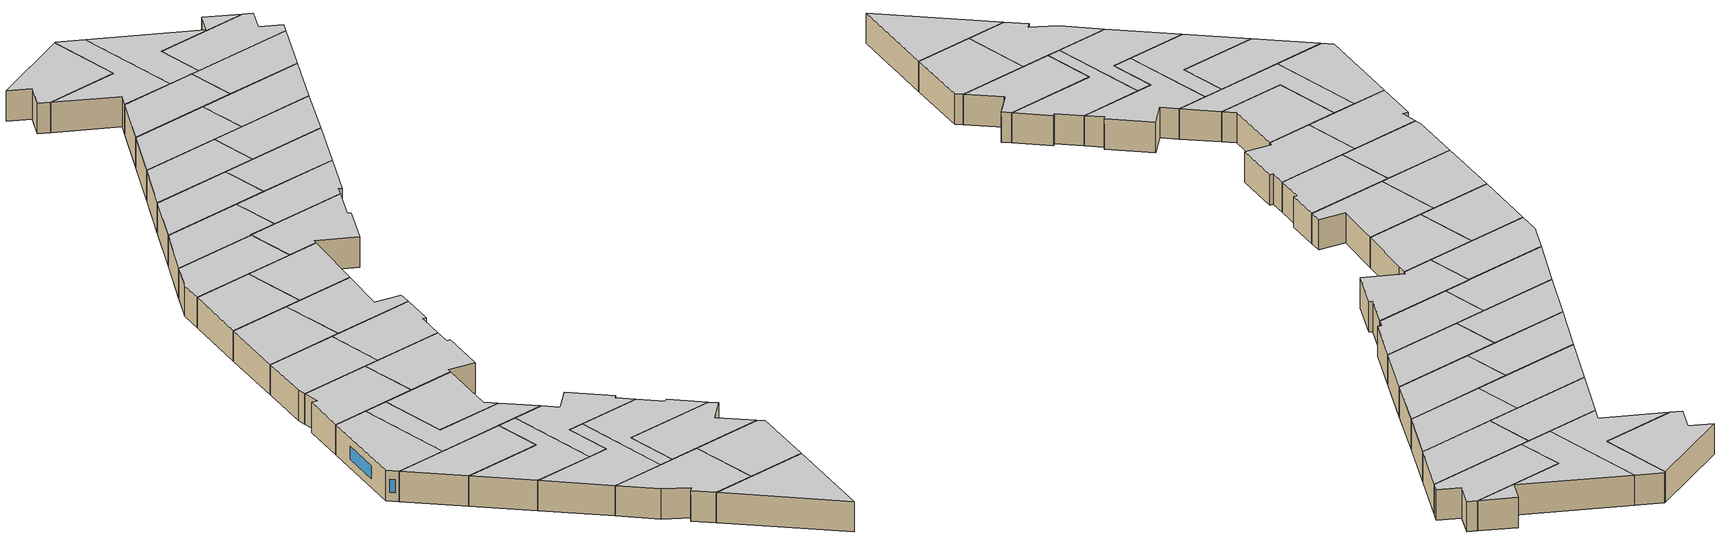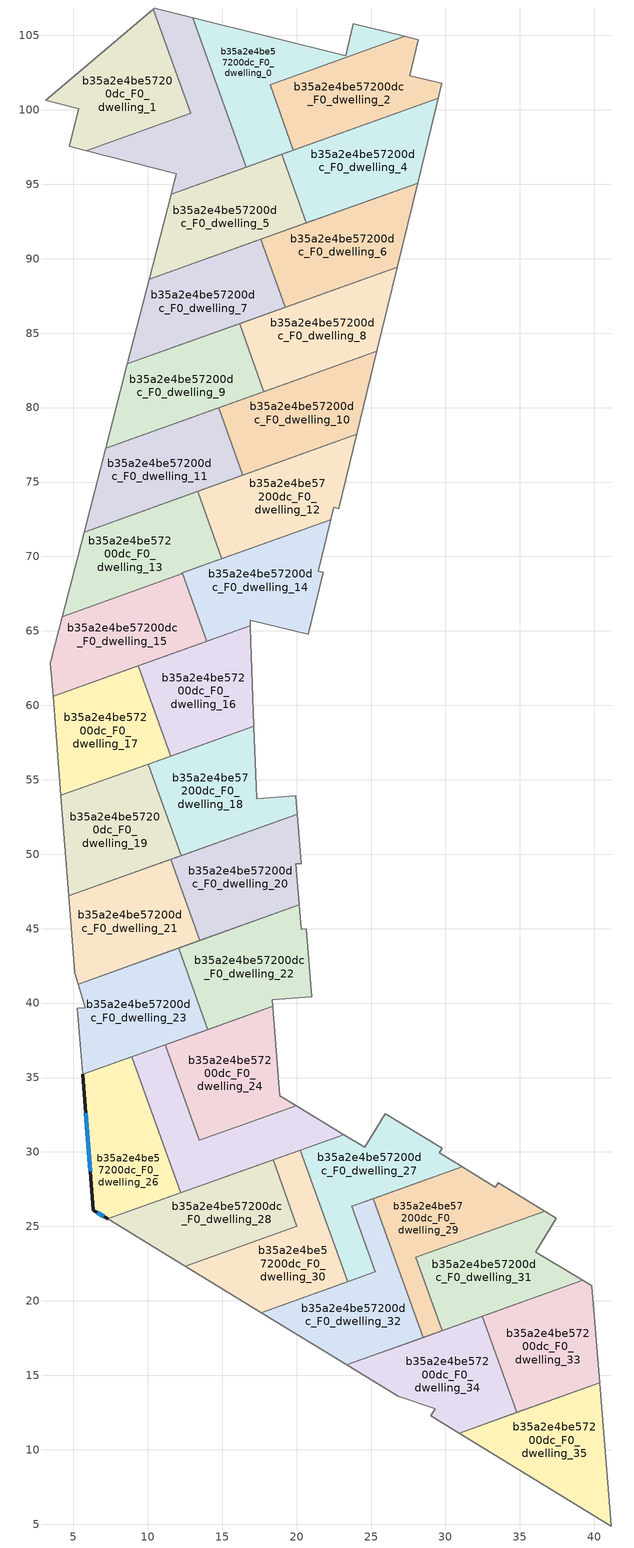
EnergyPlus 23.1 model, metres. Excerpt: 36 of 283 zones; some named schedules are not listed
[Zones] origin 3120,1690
b35a2e4be57200dc_F0_dwelling_0
 floor ground (EU_floor_Construction): 27.27,104.93 18.22,101.69 19.79,97.28 16.64,96.15 13.04,106.2 23.3,103.63 23.82,105.76 z0
 wall adiabatic (EU_wall_Construction): 27.27,104.93 23.82,105.76 23.3,103.63 13.04,106.2 / 16.64,96.15 19.79,97.28 z0:3
 wall to b35a2e4be57200dc_F0_dwelling_2 (EU_wall_Construction): 19.79,97.28 18.22,101.69 27.27,104.93 z0:3
 wall to b35a2e4be57200dc_F0_dwelling_3 (EU_wall_Construction): 13.04,106.2 16.64,96.15 z0:3
 ceiling to b35a2e4be57200dc_F1_dwelling_0 (EU_floor_Construction): 19.79,97.28 18.22,101.69 27.27,104.93 23.82,105.76 23.3,103.63 13.04,106.2 16.64,96.15 z3
b35a2e4be57200dc_F0_dwelling_1
 floor ground (EU_floor_Construction): 10.38,106.75 12.88,99.78 5.87,97.27 4.72,97.56 5.37,100.08 3.15,100.65 z0
 wall to b35a2e4be57200dc_F0_dwelling_3 (EU_wall_Construction): 5.87,97.27 12.88,99.78 10.38,106.75 z0:3
 wall adiabatic (EU_wall_Construction): 10.38,106.75 3.15,100.65 5.37,100.08 4.72,97.56 5.87,97.27 z0:3
 ceiling to b35a2e4be57200dc_F1_dwelling_1 (EU_floor_Construction): 12.88,99.78 10.38,106.75 3.15,100.65 5.37,100.08 4.72,97.56 5.87,97.27 z3
b35a2e4be57200dc_F0_dwelling_10
 floor ground (EU_floor_Construction): 25.39,83.79 24.04,78.19 16.4,75.46 14.78,79.99 z0
 wall adiabatic (EU_wall_Construction): 16.4,75.46 24.04,78.19 25.39,83.79 14.78,79.99 z0:3
 wall to b35a2e4be57200dc_F0_dwelling_11 (EU_wall_Construction): 14.78,79.99 16.4,75.46 z0:3
 ceiling to b35a2e4be57200dc_F1_dwelling_10 (EU_floor_Construction): 24.04,78.19 25.39,83.79 14.78,79.99 16.4,75.46 z3
b35a2e4be57200dc_F0_dwelling_11
 floor ground (EU_floor_Construction): 14.78,79.99 16.4,75.46 5.73,71.64 7.18,77.27 z0
 wall adiabatic (EU_wall_Construction): 14.78,79.99 7.18,77.27 5.73,71.64 16.4,75.46 z0:3
 ceiling to b35a2e4be57200dc_F1_dwelling_11 (EU_floor_Construction): 16.4,75.46 14.78,79.99 7.18,77.27 5.73,71.64 z3
b35a2e4be57200dc_F0_dwelling_12
 floor ground (EU_floor_Construction): 24.04,78.19 22.83,73.21 22.49,73.29 22.29,72.46 14.97,69.84 13.35,74.37 z0
 wall to b35a2e4be57200dc_F0_dwelling_13 (EU_wall_Construction): 13.35,74.37 14.97,69.84 z0:3
 wall adiabatic (EU_wall_Construction): 14.97,69.84 22.29,72.46 22.49,73.29 22.83,73.21 24.04,78.19 13.35,74.37 z0:3
 ceiling to b35a2e4be57200dc_F1_dwelling_12 (EU_floor_Construction): 22.29,72.46 22.49,73.29 22.83,73.21 24.04,78.19 13.35,74.37 14.97,69.84 z3
b35a2e4be57200dc_F0_dwelling_13
 floor ground (EU_floor_Construction): 13.35,74.37 14.97,69.84 12.26,68.88 12.28,68.83 4.27,65.96 5.73,71.64 z0
 wall adiabatic (EU_wall_Construction): 13.35,74.37 5.73,71.64 4.27,65.96 / 12.26,68.88 14.97,69.84 z0:3
 wall to b35a2e4be57200dc_F0_dwelling_15 (EU_wall_Construction): 4.27,65.96 12.28,68.83 12.26,68.88 z0:3
 ceiling to b35a2e4be57200dc_F1_dwelling_13 (EU_floor_Construction): 14.97,69.84 13.35,74.37 5.73,71.64 4.27,65.96 12.28,68.83 12.26,68.88 z3
b35a2e4be57200dc_F0_dwelling_14
 floor ground (EU_floor_Construction): 22.29,72.46 21.45,69.01 21.79,68.93 20.78,64.78 16.89,65.72 16.9,65.35 13.96,64.29 12.31,68.89 z0
 wall adiabatic (EU_wall_Construction): 13.96,64.29 16.9,65.35 16.89,65.72 20.78,64.78 21.79,68.93 21.45,69.01 22.29,72.46 12.31,68.89 z0:3
 wall to b35a2e4be57200dc_F0_dwelling_15 (EU_wall_Construction): 12.31,68.89 13.96,64.29 z0:3
 ceiling to b35a2e4be57200dc_F1_dwelling_14 (EU_floor_Construction): 20.78,64.78 21.79,68.93 21.45,69.01 22.29,72.46 12.31,68.89 13.96,64.29 16.9,65.35 16.89,65.72 z3
b35a2e4be57200dc_F0_dwelling_15
 floor ground (EU_floor_Construction): 12.31,68.89 13.96,64.29 13.91,64.28 3.65,60.6 3.47,62.87 3.55,63.17 3.57,63.23 4.27,65.96 12.28,68.83 12.26,68.88 z0
 wall adiabatic (EU_wall_Construction): 4.27,65.96 3.57,63.23 3.55,63.17 3.47,62.87 3.65,60.6 13.91,64.28 13.96,64.29 / 12.31,68.89 12.26,68.88 z0:3
 ceiling to b35a2e4be57200dc_F1_dwelling_15 (EU_floor_Construction): 13.91,64.28 13.96,64.29 12.31,68.89 12.26,68.88 12.28,68.83 4.27,65.96 3.57,63.23 3.55,63.17 3.47,62.87 3.65,60.6 z3
b35a2e4be57200dc_F0_dwelling_16
 floor ground (EU_floor_Construction): 16.9,65.35 16.92,64.29 17.13,58.59 11.54,56.59 9.37,62.65 z0
 wall adiabatic (EU_wall_Construction): 11.54,56.59 17.13,58.59 16.92,64.29 16.9,65.35 9.37,62.65 z0:3
 wall to b35a2e4be57200dc_F0_dwelling_17 (EU_wall_Construction): 9.37,62.65 11.54,56.59 z0:3
 ceiling to b35a2e4be57200dc_F1_dwelling_16 (EU_floor_Construction): 17.13,58.59 16.92,64.29 16.9,65.35 9.37,62.65 11.54,56.59 z3
b35a2e4be57200dc_F0_dwelling_17
 floor ground (EU_floor_Construction): 9.37,62.65 11.54,56.59 4.16,53.95 3.65,60.6 z0
 wall adiabatic (EU_wall_Construction): 9.37,62.65 3.65,60.6 4.16,53.95 11.54,56.59 z0:3
 ceiling to b35a2e4be57200dc_F1_dwelling_17 (EU_floor_Construction): 11.54,56.59 9.37,62.65 3.65,60.6 4.16,53.95 z3
b35a2e4be57200dc_F0_dwelling_18
 floor ground (EU_floor_Construction): 17.13,58.59 17.31,53.73 19.95,53.93 20.05,52.7 12.26,49.91 10.05,56.05 z0
 wall adiabatic (EU_wall_Construction): 12.26,49.91 20.05,52.7 19.95,53.93 17.31,53.73 17.13,58.59 10.05,56.05 z0:3
 wall to b35a2e4be57200dc_F0_dwelling_19 (EU_wall_Construction): 10.05,56.05 12.26,49.91 z0:3
 ceiling to b35a2e4be57200dc_F1_dwelling_18 (EU_floor_Construction): 20.05,52.7 19.95,53.93 17.31,53.73 17.13,58.59 10.05,56.05 12.26,49.91 z3
b35a2e4be57200dc_F0_dwelling_19
 floor ground (EU_floor_Construction): 10.05,56.05 12.26,49.91 4.69,47.2 4.16,53.95 z0
 wall adiabatic (EU_wall_Construction): 10.05,56.05 4.16,53.95 4.69,47.2 12.26,49.91 z0:3
 ceiling to b35a2e4be57200dc_F1_dwelling_19 (EU_floor_Construction): 12.26,49.91 10.05,56.05 4.16,53.95 4.69,47.2 z3
b35a2e4be57200dc_F0_dwelling_2
 floor ground (EU_floor_Construction): 28.17,104.71 27.59,102.3 29.76,101.77 29.51,100.76 19.79,97.28 18.22,101.69 27.27,104.93 z0
 wall adiabatic (EU_wall_Construction): 19.79,97.28 29.51,100.76 29.76,101.77 27.59,102.3 28.17,104.71 27.27,104.93 z0:3
 ceiling to b35a2e4be57200dc_F1_dwelling_2 (EU_floor_Construction): 29.51,100.76 29.76,101.77 27.59,102.3 28.17,104.71 27.27,104.93 18.22,101.69 19.79,97.28 z3
b35a2e4be57200dc_F0_dwelling_20
 floor ground (EU_floor_Construction): 20.05,52.7 20.31,49.37 19.96,49.34 20.17,46.6 13.51,44.21 11.56,49.66 z0
 wall to b35a2e4be57200dc_F0_dwelling_21 (EU_wall_Construction): 11.56,49.66 13.51,44.21 z0:3
 wall adiabatic (EU_wall_Construction): 13.51,44.21 20.17,46.6 19.96,49.34 20.31,49.37 20.05,52.7 11.56,49.66 z0:3
 ceiling to b35a2e4be57200dc_F1_dwelling_20 (EU_floor_Construction): 20.17,46.6 19.96,49.34 20.31,49.37 20.05,52.7 11.56,49.66 13.51,44.21 z3
b35a2e4be57200dc_F0_dwelling_21
 floor ground (EU_floor_Construction): 11.56,49.66 13.51,44.21 5.32,41.28 5.09,42.04 4.69,47.2 z0
 wall adiabatic (EU_wall_Construction): 11.56,49.66 4.69,47.2 5.09,42.04 5.32,41.28 13.51,44.21 z0:3
 ceiling to b35a2e4be57200dc_F1_dwelling_21 (EU_floor_Construction): 13.51,44.21 11.56,49.66 4.69,47.2 5.09,42.04 5.32,41.28 z3
b35a2e4be57200dc_F0_dwelling_22
 floor ground (EU_floor_Construction): 20.17,46.6 20.3,44.95 20.65,44.98 21.01,40.42 18.37,40.21 18.4,39.79 14.03,38.22 12.08,43.7 z0
 wall adiabatic (EU_wall_Construction): 14.03,38.22 18.4,39.79 18.37,40.21 21.01,40.42 20.65,44.98 20.3,44.95 20.17,46.6 12.08,43.7 z0:3
 wall to b35a2e4be57200dc_F0_dwelling_23 (EU_wall_Construction): 12.08,43.7 14.03,38.22 z0:3
 ceiling to b35a2e4be57200dc_F1_dwelling_22 (EU_floor_Construction): 21.01,40.42 20.65,44.98 20.3,44.95 20.17,46.6 12.08,43.7 14.03,38.22 18.4,39.79 18.37,40.21 z3
b35a2e4be57200dc_F0_dwelling_23
 floor ground (EU_floor_Construction): 12.08,43.7 14.03,38.22 5.62,35.21 5.28,39.65 5.81,39.7 5.32,41.28 z0
 wall adiabatic (EU_wall_Construction): 12.08,43.7 5.32,41.28 5.81,39.7 5.28,39.65 5.62,35.21 14.03,38.22 z0:3
 ceiling to b35a2e4be57200dc_F1_dwelling_23 (EU_floor_Construction): 14.03,38.22 12.08,43.7 5.32,41.28 5.81,39.7 5.28,39.65 5.62,35.21 z3
b35a2e4be57200dc_F0_dwelling_24
 floor ground (EU_floor_Construction): 18.4,39.79 18.87,33.78 19.98,33.1 13.48,30.77 11.17,37.2 z0
 wall adiabatic (EU_wall_Construction): 19.98,33.1 18.87,33.78 18.4,39.79 11.17,37.2 z0:3
 wall to b35a2e4be57200dc_F0_dwelling_25 (EU_wall_Construction): 11.17,37.2 13.48,30.77 19.98,33.1 z0:3
 ceiling to b35a2e4be57200dc_F1_dwelling_24 (EU_floor_Construction): 19.98,33.1 18.87,33.78 18.4,39.79 11.17,37.2 13.48,30.77 z3
b35a2e4be57200dc_F0_dwelling_25
 floor ground (EU_floor_Construction): 19.98,33.1 23.16,31.17 12.21,27.25 8.93,36.4 11.17,37.2 13.48,30.77 z0
 wall adiabatic (EU_wall_Construction): 12.21,27.25 23.16,31.17 19.98,33.1 / 11.17,37.2 8.93,36.4 z0:3
 wall to b35a2e4be57200dc_F0_dwelling_26 (EU_wall_Construction): 8.93,36.4 12.21,27.25 z0:3
 ceiling to b35a2e4be57200dc_F1_dwelling_25 (EU_floor_Construction): 23.16,31.17 19.98,33.1 13.48,30.77 11.17,37.2 8.93,36.4 12.21,27.25 z3
b35a2e4be57200dc_F0_dwelling_26
 floor ground (EU_floor_Construction): 8.93,36.4 12.21,27.25 7.32,25.5 6.34,26.1 5.62,35.21 z0
 wall outside (EU_wall_Construction): 5.62,35.21 6.34,26.1 7.32,25.5 z0:3
 wall adiabatic (EU_wall_Construction): 7.32,25.5 12.21,27.25 / 8.93,36.4 5.62,35.21 z0:3
 window (EU_Window_Construction): 6.62,25.93 7.04,25.67 / 5.83,32.61 6.13,28.7 z0.86:2.14
 ceiling to b35a2e4be57200dc_F1_dwelling_26 (EU_floor_Construction): 12.21,27.25 8.93,36.4 5.62,35.21 6.34,26.1 7.32,25.5 z3
b35a2e4be57200dc_F0_dwelling_27
 floor ground (EU_floor_Construction): 29.78,30.23 29.6,29.93 31.14,29 23.72,26.34 25.29,21.96 23.43,21.29 20.26,30.13 23.16,31.17 24.58,30.3 25.95,32.57 z0
 wall adiabatic (EU_wall_Construction): 23.72,26.34 31.14,29 29.6,29.93 29.78,30.23 25.95,32.57 24.58,30.3 23.16,31.17 20.26,30.13 / 23.43,21.29 25.29,21.96 z0:3
 wall to b35a2e4be57200dc_F0_dwelling_32 (EU_wall_Construction): 25.29,21.96 23.72,26.34 z0:3
 wall to b35a2e4be57200dc_F0_dwelling_30 (EU_wall_Construction): 20.26,30.13 23.43,21.29 z0:3
 ceiling to b35a2e4be57200dc_F1_dwelling_27 (EU_floor_Construction): 25.29,21.96 23.72,26.34 31.14,29 29.6,29.93 29.78,30.23 25.95,32.57 24.58,30.3 23.16,31.17 20.26,30.13 23.43,21.29 z3
b35a2e4be57200dc_F0_dwelling_28
 floor ground (EU_floor_Construction): 18.42,29.47 20.02,25.02 12.52,22.33 7.32,25.5 z0
 wall adiabatic (EU_wall_Construction): 18.42,29.47 7.32,25.5 12.52,22.33 z0:3
 wall to b35a2e4be57200dc_F0_dwelling_30 (EU_wall_Construction): 12.52,22.33 20.02,25.02 18.42,29.47 z0:3
 ceiling to b35a2e4be57200dc_F1_dwelling_28 (EU_floor_Construction): 20.02,25.02 18.42,29.47 7.32,25.5 12.52,22.33 z3
b35a2e4be57200dc_F0_dwelling_29
 floor ground (EU_floor_Construction): 36.66,26.03 28.01,22.93 29.77,18 28.49,17.54 25.16,26.86 31.14,29 33.36,27.64 33.54,27.94 z0
 wall adiabatic (EU_wall_Construction): 36.66,26.03 33.54,27.94 33.36,27.64 31.14,29 25.16,26.86 / 28.49,17.54 29.77,18 z0:3
 wall to b35a2e4be57200dc_F0_dwelling_31 (EU_wall_Construction): 29.77,18 28.01,22.93 36.66,26.03 z0:3
 wall to b35a2e4be57200dc_F0_dwelling_32 (EU_wall_Construction): 25.16,26.86 28.49,17.54 z0:3
 ceiling to b35a2e4be57200dc_F1_dwelling_29 (EU_floor_Construction): 29.77,18 28.01,22.93 36.66,26.03 33.54,27.94 33.36,27.64 31.14,29 25.16,26.86 28.49,17.54 z3
b35a2e4be57200dc_F0_dwelling_3
 floor ground (EU_floor_Construction): 13.04,106.2 16.64,96.15 11.58,94.34 11.93,95.71 5.87,97.27 12.88,99.78 10.38,106.75 10.48,106.84 z0
 wall adiabatic (EU_wall_Construction): 13.04,106.2 10.48,106.84 10.38,106.75 / 5.87,97.27 11.93,95.71 11.58,94.34 16.64,96.15 z0:3
 ceiling to b35a2e4be57200dc_F1_dwelling_3 (EU_floor_Construction): 16.64,96.15 13.04,106.2 10.48,106.84 10.38,106.75 12.88,99.78 5.87,97.27 11.93,95.71 11.58,94.34 z3
b35a2e4be57200dc_F0_dwelling_30
 floor ground (EU_floor_Construction): 20.26,30.13 23.43,21.29 17.63,19.21 12.52,22.33 20.02,25.02 18.42,29.47 z0
 wall adiabatic (EU_wall_Construction): 20.26,30.13 18.42,29.47 / 12.52,22.33 17.63,19.21 23.43,21.29 z0:3
 ceiling to b35a2e4be57200dc_F1_dwelling_30 (EU_floor_Construction): 23.43,21.29 20.26,30.13 18.42,29.47 20.02,25.02 12.52,22.33 17.63,19.21 z3
b35a2e4be57200dc_F0_dwelling_31
 floor ground (EU_floor_Construction): 37.43,25.55 36.06,23.28 36.15,23.23 39.21,21.38 29.77,18 28.01,22.93 36.66,26.03 z0
 wall adiabatic (EU_wall_Construction): 29.77,18 39.21,21.38 36.15,23.23 36.06,23.28 37.43,25.55 36.66,26.03 z0:3
 ceiling to b35a2e4be57200dc_F1_dwelling_31 (EU_floor_Construction): 39.21,21.38 36.15,23.23 36.06,23.28 37.43,25.55 36.66,26.03 28.01,22.93 29.77,18 z3
b35a2e4be57200dc_F0_dwelling_32
 floor ground (EU_floor_Construction): 25.16,26.86 28.49,17.54 23.38,15.71 17.63,19.21 25.29,21.96 23.72,26.34 z0
 wall adiabatic (EU_wall_Construction): 25.29,21.96 17.63,19.21 23.38,15.71 28.49,17.54 / 25.16,26.86 23.72,26.34 z0:3
 ceiling to b35a2e4be57200dc_F1_dwelling_32 (EU_floor_Construction): 28.49,17.54 25.16,26.86 23.72,26.34 25.29,21.96 17.63,19.21 23.38,15.71 z3
b35a2e4be57200dc_F0_dwelling_33
 floor ground (EU_floor_Construction): 39.82,21.01 40.36,14.49 34.8,12.5 32.49,18.97 39.21,21.38 z0
 wall to b35a2e4be57200dc_F0_dwelling_34 (EU_wall_Construction): 32.49,18.97 34.8,12.5 z0:3
 wall adiabatic (EU_wall_Construction): 34.8,12.5 40.36,14.49 39.82,21.01 39.21,21.38 32.49,18.97 z0:3
 ceiling to b35a2e4be57200dc_F1_dwelling_33 (EU_floor_Construction): 40.36,14.49 39.82,21.01 39.21,21.38 32.49,18.97 34.8,12.5 z3
b35a2e4be57200dc_F0_dwelling_34
 floor ground (EU_floor_Construction): 32.49,18.97 34.8,12.5 30.92,11.11 29.03,12.26 29.32,12.74 26.82,13.61 23.38,15.71 z0
 wall adiabatic (EU_wall_Construction): 32.49,18.97 23.38,15.71 26.82,13.61 29.32,12.74 29.03,12.26 30.92,11.11 34.8,12.5 z0:3
 ceiling to b35a2e4be57200dc_F1_dwelling_34 (EU_floor_Construction): 34.8,12.5 32.49,18.97 23.38,15.71 26.82,13.61 29.32,12.74 29.03,12.26 30.92,11.11 z3
b35a2e4be57200dc_F0_dwelling_35
 floor ground (EU_floor_Construction): 40.36,14.49 41.14,4.88 30.92,11.11 z0
 wall adiabatic (EU_wall_Construction): 41.14,4.88 40.36,14.49 30.92,11.11 41.14,4.88 z0:3
 ceiling to b35a2e4be57200dc_F1_dwelling_35 (EU_floor_Construction): 41.14,4.88 40.36,14.49 30.92,11.11 z3
b35a2e4be57200dc_F0_dwelling_4
 floor ground (EU_floor_Construction): 29.51,100.76 28.13,95.08 20.66,92.4 19.01,97 z0
 wall adiabatic (EU_wall_Construction): 20.66,92.4 28.13,95.08 29.51,100.76 19.01,97 z0:3
 wall to b35a2e4be57200dc_F0_dwelling_5 (EU_wall_Construction): 19.01,97 20.66,92.4 z0:3
 ceiling to b35a2e4be57200dc_F1_dwelling_4 (EU_floor_Construction): 28.13,95.08 29.51,100.76 19.01,97 20.66,92.4 z3
b35a2e4be57200dc_F0_dwelling_5
 floor ground (EU_floor_Construction): 19.01,97 20.66,92.4 10.11,88.62 11.58,94.34 z0
 wall adiabatic (EU_wall_Construction): 19.01,97 11.58,94.34 10.11,88.62 20.66,92.4 z0:3
 ceiling to b35a2e4be57200dc_F1_dwelling_5 (EU_floor_Construction): 20.66,92.4 19.01,97 11.58,94.34 10.11,88.62 z3
b35a2e4be57200dc_F0_dwelling_6
 floor ground (EU_floor_Construction): 28.13,95.08 26.76,89.42 19.23,86.72 17.59,91.3 z0
 wall adiabatic (EU_wall_Construction): 19.23,86.72 26.76,89.42 28.13,95.08 17.59,91.3 z0:3
 wall to b35a2e4be57200dc_F0_dwelling_7 (EU_wall_Construction): 17.59,91.3 19.23,86.72 z0:3
 ceiling to b35a2e4be57200dc_F1_dwelling_6 (EU_floor_Construction): 26.76,89.42 28.13,95.08 17.59,91.3 19.23,86.72 z3
b35a2e4be57200dc_F0_dwelling_7
 floor ground (EU_floor_Construction): 17.59,91.3 19.23,86.72 8.64,82.93 10.11,88.62 z0
 wall adiabatic (EU_wall_Construction): 17.59,91.3 10.11,88.62 8.64,82.93 19.23,86.72 z0:3
 ceiling to b35a2e4be57200dc_F1_dwelling_7 (EU_floor_Construction): 19.23,86.72 17.59,91.3 10.11,88.62 8.64,82.93 z3
b35a2e4be57200dc_F0_dwelling_8
 floor ground (EU_floor_Construction): 26.76,89.42 25.39,83.79 17.81,81.08 16.18,85.63 z0
 wall adiabatic (EU_wall_Construction): 17.81,81.08 25.39,83.79 26.76,89.42 16.18,85.63 z0:3
 wall to b35a2e4be57200dc_F0_dwelling_9 (EU_wall_Construction): 16.18,85.63 17.81,81.08 z0:3
 ceiling to b35a2e4be57200dc_F1_dwelling_8 (EU_floor_Construction): 25.39,83.79 26.76,89.42 16.18,85.63 17.81,81.08 z3
b35a2e4be57200dc_F0_dwelling_9
 floor ground (EU_floor_Construction): 16.18,85.63 17.81,81.08 7.18,77.27 8.64,82.93 z0
 wall adiabatic (EU_wall_Construction): 16.18,85.63 8.64,82.93 7.18,77.27 17.81,81.08 z0:3
 ceiling to b35a2e4be57200dc_F1_dwelling_9 (EU_floor_Construction): 17.81,81.08 16.18,85.63 8.64,82.93 7.18,77.27 z3
[Building]
EU S2 Campaign: North Axis=0; Terrain=City; Solar Distribution=FullExterior
[Site:Location]
Helsinki-Vantaa.AP: Latitude=60.317; Longitude=24.963; Time Zone=2; Elevation=54.6
[SizingPeriod:WeatherFileDays]
AnnualSizingPeriod: Begin Month=1; Begin Day of Month=1; End Month=12; End Day of Month=31; Day of Week for Start Day=Monday; Use Weather File Daylight Saving Period=No; Use Weather File Rain and Snow Indicators=No
[MATERIAL]
EU_InternalMass_Material: Roughness=MediumRough; Thickness=0.1; Conductivity=1; Density=1800; Specific Heat=900; Thermal Absorptance=0.9; Solar Absorptance=0.7; Visible Absorptance=0.7
[MATERIAL:NOMASS] Roughness=MediumRough; Thermal Absorptance=0.9; Solar Absorptance=0.7; Visible Absorptance=0.7
Name | Thermal Resistance
EU_wall_NoMass | 5.91765
EU_floor_NoMass | 6.2875
[WINDOWMATERIAL:SIMPLEGLAZINGSYSTEM]
EU_Window_SimpleGlazing: UFactor=0.994035; Solar Heat Gain Coefficient=0.7; Visible Transmittance=0.7
[CONSTRUCTION]
EU_wall_Construction: EU_wall_NoMass
EU_floor_Construction: EU_floor_NoMass
EU_Window_Construction: EU_Window_SimpleGlazing
EU_InternalMass_Construction: EU_InternalMass_Material
[ZONE] Type=1; Multiplier=1; Ceiling Height=autocalculate; Floor Area=autocalculate; Part of Total Floor Area=Yes
Name | Volume
b35a2e4be57200dc_F0_dwelling_0 | 139.996
b35a2e4be57200dc_F0_dwelling_1 | 140.023
b35a2e4be57200dc_F0_dwelling_10 | 139.991
b35a2e4be57200dc_F0_dwelling_11 | 139.993
b35a2e4be57200dc_F0_dwelling_12; b35a2e4be57200dc_F0_dwelling_33 | 140.019
b35a2e4be57200dc_F0_dwelling_13 | 141.281
b35a2e4be57200dc_F0_dwelling_14 | 144.832
b35a2e4be57200dc_F0_dwelling_15 | 145.047
b35a2e4be57200dc_F0_dwelling_16 | 134.462
b35a2e4be57200dc_F0_dwelling_17 | 134.453
b35a2e4be57200dc_F0_dwelling_18; b35a2e4be57200dc_F0_dwelling_20 | 140.006
b35a2e4be57200dc_F0_dwelling_19 | 140.005
b35a2e4be57200dc_F0_dwelling_2 | 140.013
b35a2e4be57200dc_F0_dwelling_21 | 139.997
b35a2e4be57200dc_F0_dwelling_22 | 140.257
b35a2e4be57200dc_F0_dwelling_23 | 140.272
b35a2e4be57200dc_F0_dwelling_24 | 139.775
b35a2e4be57200dc_F0_dwelling_25 | 139.649
b35a2e4be57200dc_F0_dwelling_26 | 139.669
b35a2e4be57200dc_F0_dwelling_27 | 140.142
b35a2e4be57200dc_F0_dwelling_28 | 140.251
b35a2e4be57200dc_F0_dwelling_29 | 139.983
b35a2e4be57200dc_F0_dwelling_3 | 140.01
b35a2e4be57200dc_F0_dwelling_30 | 140.117
b35a2e4be57200dc_F0_dwelling_31 | 139.994
b35a2e4be57200dc_F0_dwelling_32; b35a2e4be57200dc_F0_dwelling_5; b35a2e4be57200dc_F0_dwelling_7 | 140.016
b35a2e4be57200dc_F0_dwelling_34 | 139.999
b35a2e4be57200dc_F0_dwelling_35 | 140.028
b35a2e4be57200dc_F0_dwelling_4; b35a2e4be57200dc_F0_dwelling_9 | 140.009
b35a2e4be57200dc_F0_dwelling_6 | 140.03
b35a2e4be57200dc_F0_dwelling_8 | 140.008
[INTERNALMASS] Construction=EU_InternalMass_Construction
Name | Zone or ZoneList | Surface Area
b35a2e4be57200dc_F0_dwelling_0_EU_InternalMass | b35a2e4be57200dc_F0_dwelling_0 | 46.6614
b35a2e4be57200dc_F0_dwelling_1_EU_InternalMass | b35a2e4be57200dc_F0_dwelling_1 | 46.6747
b35a2e4be57200dc_F0_dwelling_2_EU_InternalMass | b35a2e4be57200dc_F0_dwelling_2 | 46.6709
b35a2e4be57200dc_F0_dwelling_3_EU_InternalMass | b35a2e4be57200dc_F0_dwelling_3 | 46.6712
b35a2e4be57200dc_F0_dwelling_4_EU_InternalMass | b35a2e4be57200dc_F0_dwelling_4 | 46.6711
b35a2e4be57200dc_F0_dwelling_5_EU_InternalMass | b35a2e4be57200dc_F0_dwelling_5 | 46.6737
b35a2e4be57200dc_F0_dwelling_6_EU_InternalMass | b35a2e4be57200dc_F0_dwelling_6 | 46.6776
b35a2e4be57200dc_F0_dwelling_7_EU_InternalMass | b35a2e4be57200dc_F0_dwelling_7 | 46.6709
b35a2e4be57200dc_F0_dwelling_8_EU_InternalMass | b35a2e4be57200dc_F0_dwelling_8 | 46.6715
b35a2e4be57200dc_F0_dwelling_9_EU_InternalMass | b35a2e4be57200dc_F0_dwelling_9 | 46.6699
b35a2e4be57200dc_F0_dwelling_10_EU_InternalMass | b35a2e4be57200dc_F0_dwelling_10 | 46.6635
b35a2e4be57200dc_F0_dwelling_11_EU_InternalMass | b35a2e4be57200dc_F0_dwelling_11 | 46.664
b35a2e4be57200dc_F0_dwelling_12_EU_InternalMass | b35a2e4be57200dc_F0_dwelling_12 | 46.6731
b35a2e4be57200dc_F0_dwelling_13_EU_InternalMass | b35a2e4be57200dc_F0_dwelling_13 | 47.0949
b35a2e4be57200dc_F0_dwelling_14_EU_InternalMass | b35a2e4be57200dc_F0_dwelling_14 | 48.2772
b35a2e4be57200dc_F0_dwelling_15_EU_InternalMass | b35a2e4be57200dc_F0_dwelling_15 | 48.3482
b35a2e4be57200dc_F0_dwelling_16_EU_InternalMass | b35a2e4be57200dc_F0_dwelling_16 | 44.8198
b35a2e4be57200dc_F0_dwelling_17_EU_InternalMass | b35a2e4be57200dc_F0_dwelling_17 | 44.819
b35a2e4be57200dc_F0_dwelling_18_EU_InternalMass | b35a2e4be57200dc_F0_dwelling_18 | 46.6681
b35a2e4be57200dc_F0_dwelling_19_EU_InternalMass | b35a2e4be57200dc_F0_dwelling_19 | 46.6697
b35a2e4be57200dc_F0_dwelling_20_EU_InternalMass | b35a2e4be57200dc_F0_dwelling_20 | 46.6681
b35a2e4be57200dc_F0_dwelling_21_EU_InternalMass | b35a2e4be57200dc_F0_dwelling_21 | 46.667
b35a2e4be57200dc_F0_dwelling_22_EU_InternalMass | b35a2e4be57200dc_F0_dwelling_22 | 46.7533
b35a2e4be57200dc_F0_dwelling_23_EU_InternalMass | b35a2e4be57200dc_F0_dwelling_23 | 46.7575
b35a2e4be57200dc_F0_dwelling_24_EU_InternalMass | b35a2e4be57200dc_F0_dwelling_24 | 46.5912
b35a2e4be57200dc_F0_dwelling_25_EU_InternalMass | b35a2e4be57200dc_F0_dwelling_25 | 46.5501
b35a2e4be57200dc_F0_dwelling_26_EU_InternalMass | b35a2e4be57200dc_F0_dwelling_26 | 46.558
b35a2e4be57200dc_F0_dwelling_27_EU_InternalMass | b35a2e4be57200dc_F0_dwelling_27 | 46.7138
b35a2e4be57200dc_F0_dwelling_28_EU_InternalMass | b35a2e4be57200dc_F0_dwelling_28 | 46.7552
b35a2e4be57200dc_F0_dwelling_29_EU_InternalMass | b35a2e4be57200dc_F0_dwelling_29 | 46.6619
b35a2e4be57200dc_F0_dwelling_30_EU_InternalMass | b35a2e4be57200dc_F0_dwelling_30 | 46.7054
b35a2e4be57200dc_F0_dwelling_31_EU_InternalMass | b35a2e4be57200dc_F0_dwelling_31 | 46.6643
b35a2e4be57200dc_F0_dwelling_32_EU_InternalMass | b35a2e4be57200dc_F0_dwelling_32 | 46.6731
b35a2e4be57200dc_F0_dwelling_33_EU_InternalMass | b35a2e4be57200dc_F0_dwelling_33 | 46.6725
b35a2e4be57200dc_F0_dwelling_34_EU_InternalMass | b35a2e4be57200dc_F0_dwelling_34 | 46.666
b35a2e4be57200dc_F0_dwelling_35_EU_InternalMass | b35a2e4be57200dc_F0_dwelling_35 | 46.6759
[OTHEREQUIPMENT] Fuel Type=Electricity; Design Level Calculation Method=Watts/Area; Power per Zone Floor Area=1; Fraction Latent=0; Fraction Radiant=0; Fraction Lost=0; Carbon Dioxide Generation Rate=0; EndUse Subcategory=EU_Step8_InternalGains
Name | Zone or ZoneList or Space or SpaceList | Schedule
EU_Step8_InternalGain_b35a2e4be57200dc_F0_dwelling_0_f000 | b35a2e4be57200dc_F0_dwelling_0 | EU_Step8_GainSchedule_b35a2e4be57200dc_F0_dwelling_0_f000
EU_Step8_InternalGain_b35a2e4be57200dc_F0_dwelling_1_f000 | b35a2e4be57200dc_F0_dwelling_1 | EU_Step8_GainSchedule_b35a2e4be57200dc_F0_dwelling_1_f000
EU_Step8_InternalGain_b35a2e4be57200dc_F0_dwelling_2_f000 | b35a2e4be57200dc_F0_dwelling_2 | EU_Step8_GainSchedule_b35a2e4be57200dc_F0_dwelling_2_f000
EU_Step8_InternalGain_b35a2e4be57200dc_F0_dwelling_3_f000 | b35a2e4be57200dc_F0_dwelling_3 | EU_Step8_GainSchedule_b35a2e4be57200dc_F0_dwelling_3_f000
EU_Step8_InternalGain_b35a2e4be57200dc_F0_dwelling_4_f000 | b35a2e4be57200dc_F0_dwelling_4 | EU_Step8_GainSchedule_b35a2e4be57200dc_F0_dwelling_4_f000
EU_Step8_InternalGain_b35a2e4be57200dc_F0_dwelling_5_f000 | b35a2e4be57200dc_F0_dwelling_5 | EU_Step8_GainSchedule_b35a2e4be57200dc_F0_dwelling_5_f000
EU_Step8_InternalGain_b35a2e4be57200dc_F0_dwelling_6_f000 | b35a2e4be57200dc_F0_dwelling_6 | EU_Step8_GainSchedule_b35a2e4be57200dc_F0_dwelling_6_f000
EU_Step8_InternalGain_b35a2e4be57200dc_F0_dwelling_7_f000 | b35a2e4be57200dc_F0_dwelling_7 | EU_Step8_GainSchedule_b35a2e4be57200dc_F0_dwelling_7_f000
EU_Step8_InternalGain_b35a2e4be57200dc_F0_dwelling_8_f000 | b35a2e4be57200dc_F0_dwelling_8 | EU_Step8_GainSchedule_b35a2e4be57200dc_F0_dwelling_8_f000
EU_Step8_InternalGain_b35a2e4be57200dc_F0_dwelling_9_f000 | b35a2e4be57200dc_F0_dwelling_9 | EU_Step8_GainSchedule_b35a2e4be57200dc_F0_dwelling_9_f000
EU_Step8_InternalGain_b35a2e4be57200dc_F0_dwelling_10_f000 | b35a2e4be57200dc_F0_dwelling_10 | EU_Step8_GainSchedule_b35a2e4be57200dc_F0_dwelling_10_f000
EU_Step8_InternalGain_b35a2e4be57200dc_F0_dwelling_11_f000 | b35a2e4be57200dc_F0_dwelling_11 | EU_Step8_GainSchedule_b35a2e4be57200dc_F0_dwelling_11_f000
EU_Step8_InternalGain_b35a2e4be57200dc_F0_dwelling_12_f000 | b35a2e4be57200dc_F0_dwelling_12 | EU_Step8_GainSchedule_b35a2e4be57200dc_F0_dwelling_12_f000
EU_Step8_InternalGain_b35a2e4be57200dc_F0_dwelling_13_f000 | b35a2e4be57200dc_F0_dwelling_13 | EU_Step8_GainSchedule_b35a2e4be57200dc_F0_dwelling_13_f000
EU_Step8_InternalGain_b35a2e4be57200dc_F0_dwelling_14_f000 | b35a2e4be57200dc_F0_dwelling_14 | EU_Step8_GainSchedule_b35a2e4be57200dc_F0_dwelling_14_f000
EU_Step8_InternalGain_b35a2e4be57200dc_F0_dwelling_15_f000 | b35a2e4be57200dc_F0_dwelling_15 | EU_Step8_GainSchedule_b35a2e4be57200dc_F0_dwelling_15_f000
EU_Step8_InternalGain_b35a2e4be57200dc_F0_dwelling_16_f000 | b35a2e4be57200dc_F0_dwelling_16 | EU_Step8_GainSchedule_b35a2e4be57200dc_F0_dwelling_16_f000
EU_Step8_InternalGain_b35a2e4be57200dc_F0_dwelling_17_f000 | b35a2e4be57200dc_F0_dwelling_17 | EU_Step8_GainSchedule_b35a2e4be57200dc_F0_dwelling_17_f000
EU_Step8_InternalGain_b35a2e4be57200dc_F0_dwelling_18_f000 | b35a2e4be57200dc_F0_dwelling_18 | EU_Step8_GainSchedule_b35a2e4be57200dc_F0_dwelling_18_f000
EU_Step8_InternalGain_b35a2e4be57200dc_F0_dwelling_19_f000 | b35a2e4be57200dc_F0_dwelling_19 | EU_Step8_GainSchedule_b35a2e4be57200dc_F0_dwelling_19_f000
EU_Step8_InternalGain_b35a2e4be57200dc_F0_dwelling_20_f000 | b35a2e4be57200dc_F0_dwelling_20 | EU_Step8_GainSchedule_b35a2e4be57200dc_F0_dwelling_20_f000
EU_Step8_InternalGain_b35a2e4be57200dc_F0_dwelling_21_f000 | b35a2e4be57200dc_F0_dwelling_21 | EU_Step8_GainSchedule_b35a2e4be57200dc_F0_dwelling_21_f000
EU_Step8_InternalGain_b35a2e4be57200dc_F0_dwelling_22_f000 | b35a2e4be57200dc_F0_dwelling_22 | EU_Step8_GainSchedule_b35a2e4be57200dc_F0_dwelling_22_f000
EU_Step8_InternalGain_b35a2e4be57200dc_F0_dwelling_23_f000 | b35a2e4be57200dc_F0_dwelling_23 | EU_Step8_GainSchedule_b35a2e4be57200dc_F0_dwelling_23_f000
EU_Step8_InternalGain_b35a2e4be57200dc_F0_dwelling_24_f000 | b35a2e4be57200dc_F0_dwelling_24 | EU_Step8_GainSchedule_b35a2e4be57200dc_F0_dwelling_24_f000
EU_Step8_InternalGain_b35a2e4be57200dc_F0_dwelling_25_f000 | b35a2e4be57200dc_F0_dwelling_25 | EU_Step8_GainSchedule_b35a2e4be57200dc_F0_dwelling_25_f000
EU_Step8_InternalGain_b35a2e4be57200dc_F0_dwelling_26_f000 | b35a2e4be57200dc_F0_dwelling_26 | EU_Step8_GainSchedule_b35a2e4be57200dc_F0_dwelling_26_f000
EU_Step8_InternalGain_b35a2e4be57200dc_F0_dwelling_27_f000 | b35a2e4be57200dc_F0_dwelling_27 | EU_Step8_GainSchedule_b35a2e4be57200dc_F0_dwelling_27_f000
EU_Step8_InternalGain_b35a2e4be57200dc_F0_dwelling_28_f000 | b35a2e4be57200dc_F0_dwelling_28 | EU_Step8_GainSchedule_b35a2e4be57200dc_F0_dwelling_28_f000
EU_Step8_InternalGain_b35a2e4be57200dc_F0_dwelling_29_f000 | b35a2e4be57200dc_F0_dwelling_29 | EU_Step8_GainSchedule_b35a2e4be57200dc_F0_dwelling_29_f000
EU_Step8_InternalGain_b35a2e4be57200dc_F0_dwelling_30_f000 | b35a2e4be57200dc_F0_dwelling_30 | EU_Step8_GainSchedule_b35a2e4be57200dc_F0_dwelling_30_f000
EU_Step8_InternalGain_b35a2e4be57200dc_F0_dwelling_31_f000 | b35a2e4be57200dc_F0_dwelling_31 | EU_Step8_GainSchedule_b35a2e4be57200dc_F0_dwelling_31_f000
EU_Step8_InternalGain_b35a2e4be57200dc_F0_dwelling_32_f000 | b35a2e4be57200dc_F0_dwelling_32 | EU_Step8_GainSchedule_b35a2e4be57200dc_F0_dwelling_32_f000
EU_Step8_InternalGain_b35a2e4be57200dc_F0_dwelling_33_f000 | b35a2e4be57200dc_F0_dwelling_33 | EU_Step8_GainSchedule_b35a2e4be57200dc_F0_dwelling_33_f000
EU_Step8_InternalGain_b35a2e4be57200dc_F0_dwelling_34_f000 | b35a2e4be57200dc_F0_dwelling_34 | EU_Step8_GainSchedule_b35a2e4be57200dc_F0_dwelling_34_f000
EU_Step8_InternalGain_b35a2e4be57200dc_F0_dwelling_35_f000 | b35a2e4be57200dc_F0_dwelling_35 | EU_Step8_GainSchedule_b35a2e4be57200dc_F0_dwelling_35_f000
[ZONEVENTILATION:DESIGNFLOWRATE] Schedule=EU_AlwaysOn; Design Flow Rate Calculation Method=AirChanges/Hour; Air Changes per Hour=0.596421; Ventilation Type=Natural; Fan Pressure Rise=0; Fan Total Efficiency=1; Constant Term Coefficient=1; Temperature Term Coefficient=0; Velocity Term Coefficient=0; Velocity Squared Term Coefficient=0; Minimum Indoor Temperature=-100; Maximum Indoor Temperature=100; Delta Temperature=-100; Minimum Outdoor Temperature=-100; Maximum Outdoor Temperature=100; Maximum Wind Speed=40
Name | Zone or ZoneList or Space or SpaceList
EU_ConstantAir_b35a2e4be57200dc_F0_dwelling_0 | b35a2e4be57200dc_F0_dwelling_0
EU_ConstantAir_b35a2e4be57200dc_F0_dwelling_1 | b35a2e4be57200dc_F0_dwelling_1
EU_ConstantAir_b35a2e4be57200dc_F0_dwelling_2 | b35a2e4be57200dc_F0_dwelling_2
EU_ConstantAir_b35a2e4be57200dc_F0_dwelling_3 | b35a2e4be57200dc_F0_dwelling_3
EU_ConstantAir_b35a2e4be57200dc_F0_dwelling_4 | b35a2e4be57200dc_F0_dwelling_4
EU_ConstantAir_b35a2e4be57200dc_F0_dwelling_5 | b35a2e4be57200dc_F0_dwelling_5
EU_ConstantAir_b35a2e4be57200dc_F0_dwelling_6 | b35a2e4be57200dc_F0_dwelling_6
EU_ConstantAir_b35a2e4be57200dc_F0_dwelling_7 | b35a2e4be57200dc_F0_dwelling_7
EU_ConstantAir_b35a2e4be57200dc_F0_dwelling_8 | b35a2e4be57200dc_F0_dwelling_8
EU_ConstantAir_b35a2e4be57200dc_F0_dwelling_9 | b35a2e4be57200dc_F0_dwelling_9
EU_ConstantAir_b35a2e4be57200dc_F0_dwelling_10 | b35a2e4be57200dc_F0_dwelling_10
EU_ConstantAir_b35a2e4be57200dc_F0_dwelling_11 | b35a2e4be57200dc_F0_dwelling_11
EU_ConstantAir_b35a2e4be57200dc_F0_dwelling_12 | b35a2e4be57200dc_F0_dwelling_12
EU_ConstantAir_b35a2e4be57200dc_F0_dwelling_13 | b35a2e4be57200dc_F0_dwelling_13
EU_ConstantAir_b35a2e4be57200dc_F0_dwelling_14 | b35a2e4be57200dc_F0_dwelling_14
EU_ConstantAir_b35a2e4be57200dc_F0_dwelling_15 | b35a2e4be57200dc_F0_dwelling_15
EU_ConstantAir_b35a2e4be57200dc_F0_dwelling_16 | b35a2e4be57200dc_F0_dwelling_16
EU_ConstantAir_b35a2e4be57200dc_F0_dwelling_17 | b35a2e4be57200dc_F0_dwelling_17
EU_ConstantAir_b35a2e4be57200dc_F0_dwelling_18 | b35a2e4be57200dc_F0_dwelling_18
EU_ConstantAir_b35a2e4be57200dc_F0_dwelling_19 | b35a2e4be57200dc_F0_dwelling_19
EU_ConstantAir_b35a2e4be57200dc_F0_dwelling_20 | b35a2e4be57200dc_F0_dwelling_20
EU_ConstantAir_b35a2e4be57200dc_F0_dwelling_21 | b35a2e4be57200dc_F0_dwelling_21
EU_ConstantAir_b35a2e4be57200dc_F0_dwelling_22 | b35a2e4be57200dc_F0_dwelling_22
EU_ConstantAir_b35a2e4be57200dc_F0_dwelling_23 | b35a2e4be57200dc_F0_dwelling_23
EU_ConstantAir_b35a2e4be57200dc_F0_dwelling_24 | b35a2e4be57200dc_F0_dwelling_24
EU_ConstantAir_b35a2e4be57200dc_F0_dwelling_25 | b35a2e4be57200dc_F0_dwelling_25
EU_ConstantAir_b35a2e4be57200dc_F0_dwelling_26 | b35a2e4be57200dc_F0_dwelling_26
EU_ConstantAir_b35a2e4be57200dc_F0_dwelling_27 | b35a2e4be57200dc_F0_dwelling_27
EU_ConstantAir_b35a2e4be57200dc_F0_dwelling_28 | b35a2e4be57200dc_F0_dwelling_28
EU_ConstantAir_b35a2e4be57200dc_F0_dwelling_29 | b35a2e4be57200dc_F0_dwelling_29
EU_ConstantAir_b35a2e4be57200dc_F0_dwelling_30 | b35a2e4be57200dc_F0_dwelling_30
EU_ConstantAir_b35a2e4be57200dc_F0_dwelling_31 | b35a2e4be57200dc_F0_dwelling_31
EU_ConstantAir_b35a2e4be57200dc_F0_dwelling_32 | b35a2e4be57200dc_F0_dwelling_32
EU_ConstantAir_b35a2e4be57200dc_F0_dwelling_33 | b35a2e4be57200dc_F0_dwelling_33
EU_ConstantAir_b35a2e4be57200dc_F0_dwelling_34 | b35a2e4be57200dc_F0_dwelling_34
EU_ConstantAir_b35a2e4be57200dc_F0_dwelling_35 | b35a2e4be57200dc_F0_dwelling_35
[HVACTEMPLATE:ZONE:IDEALLOADSAIRSYSTEM] System Availability Schedule=EU_AlwaysOn; Maximum Heating Supply Air Temperature=50; Minimum Cooling Supply Air Temperature=13; Maximum Heating Supply Air Humidity Ratio=0.0156; Minimum Cooling Supply Air Humidity Ratio=0.0077; Heating Limit=NoLimit; Cooling Limit=NoLimit; Heating Availability Schedule=EU_AlwaysOn; Cooling Availability Schedule=EU_CoolingOff; Dehumidification Control Type=ConstantSensibleHeatRatio; Cooling Sensible Heat Ratio=0.7; Dehumidification Setpoint=60; Humidification Control Type=None; Humidification Setpoint=30; Outdoor Air Method=None; Outdoor Air Flow Rate per Person=0.00944; Outdoor Air Flow Rate per Zone Floor Area=0; Outdoor Air Flow Rate per Zone=0; Demand Controlled Ventilation Type=None; Outdoor Air Economizer Type=NoEconomizer; Heat Recovery Type=None; Sensible Heat Recovery Effectiveness=0.7; Latent Heat Recovery Effectiveness=0.65
Name | Template Thermostat
b35a2e4be57200dc_F0_dwelling_0 | EU_HeatOnly_b35a2e4be57200dc_F0_dwelling_0
b35a2e4be57200dc_F0_dwelling_1 | EU_HeatOnly_b35a2e4be57200dc_F0_dwelling_1
b35a2e4be57200dc_F0_dwelling_2 | EU_HeatOnly_b35a2e4be57200dc_F0_dwelling_2
b35a2e4be57200dc_F0_dwelling_3 | EU_HeatOnly_b35a2e4be57200dc_F0_dwelling_3
b35a2e4be57200dc_F0_dwelling_4 | EU_HeatOnly_b35a2e4be57200dc_F0_dwelling_4
b35a2e4be57200dc_F0_dwelling_5 | EU_HeatOnly_b35a2e4be57200dc_F0_dwelling_5
b35a2e4be57200dc_F0_dwelling_6 | EU_HeatOnly_b35a2e4be57200dc_F0_dwelling_6
b35a2e4be57200dc_F0_dwelling_7 | EU_HeatOnly_b35a2e4be57200dc_F0_dwelling_7
b35a2e4be57200dc_F0_dwelling_8 | EU_HeatOnly_b35a2e4be57200dc_F0_dwelling_8
b35a2e4be57200dc_F0_dwelling_9 | EU_HeatOnly_b35a2e4be57200dc_F0_dwelling_9
b35a2e4be57200dc_F0_dwelling_10 | EU_HeatOnly_b35a2e4be57200dc_F0_dwelling_10
b35a2e4be57200dc_F0_dwelling_11 | EU_HeatOnly_b35a2e4be57200dc_F0_dwelling_11
b35a2e4be57200dc_F0_dwelling_12 | EU_HeatOnly_b35a2e4be57200dc_F0_dwelling_12
b35a2e4be57200dc_F0_dwelling_13 | EU_HeatOnly_b35a2e4be57200dc_F0_dwelling_13
b35a2e4be57200dc_F0_dwelling_14 | EU_HeatOnly_b35a2e4be57200dc_F0_dwelling_14
b35a2e4be57200dc_F0_dwelling_15 | EU_HeatOnly_b35a2e4be57200dc_F0_dwelling_15
b35a2e4be57200dc_F0_dwelling_16 | EU_HeatOnly_b35a2e4be57200dc_F0_dwelling_16
b35a2e4be57200dc_F0_dwelling_17 | EU_HeatOnly_b35a2e4be57200dc_F0_dwelling_17
b35a2e4be57200dc_F0_dwelling_18 | EU_HeatOnly_b35a2e4be57200dc_F0_dwelling_18
b35a2e4be57200dc_F0_dwelling_19 | EU_HeatOnly_b35a2e4be57200dc_F0_dwelling_19
b35a2e4be57200dc_F0_dwelling_20 | EU_HeatOnly_b35a2e4be57200dc_F0_dwelling_20
b35a2e4be57200dc_F0_dwelling_21 | EU_HeatOnly_b35a2e4be57200dc_F0_dwelling_21
b35a2e4be57200dc_F0_dwelling_22 | EU_HeatOnly_b35a2e4be57200dc_F0_dwelling_22
b35a2e4be57200dc_F0_dwelling_23 | EU_HeatOnly_b35a2e4be57200dc_F0_dwelling_23
b35a2e4be57200dc_F0_dwelling_24 | EU_HeatOnly_b35a2e4be57200dc_F0_dwelling_24
b35a2e4be57200dc_F0_dwelling_25 | EU_HeatOnly_b35a2e4be57200dc_F0_dwelling_25
b35a2e4be57200dc_F0_dwelling_26 | EU_HeatOnly_b35a2e4be57200dc_F0_dwelling_26
b35a2e4be57200dc_F0_dwelling_27 | EU_HeatOnly_b35a2e4be57200dc_F0_dwelling_27
b35a2e4be57200dc_F0_dwelling_28 | EU_HeatOnly_b35a2e4be57200dc_F0_dwelling_28
b35a2e4be57200dc_F0_dwelling_29 | EU_HeatOnly_b35a2e4be57200dc_F0_dwelling_29
b35a2e4be57200dc_F0_dwelling_30 | EU_HeatOnly_b35a2e4be57200dc_F0_dwelling_30
b35a2e4be57200dc_F0_dwelling_31 | EU_HeatOnly_b35a2e4be57200dc_F0_dwelling_31
b35a2e4be57200dc_F0_dwelling_32 | EU_HeatOnly_b35a2e4be57200dc_F0_dwelling_32
b35a2e4be57200dc_F0_dwelling_33 | EU_HeatOnly_b35a2e4be57200dc_F0_dwelling_33
b35a2e4be57200dc_F0_dwelling_34 | EU_HeatOnly_b35a2e4be57200dc_F0_dwelling_34
b35a2e4be57200dc_F0_dwelling_35 | EU_HeatOnly_b35a2e4be57200dc_F0_dwelling_35
[SIZING:ZONE] Zone Cooling Design Supply Air Temperature Input Method=SupplyAirTemperature; Zone Cooling Design Supply Air Temperature=13; Zone Heating Design Supply Air Temperature Input Method=SupplyAirTemperature; Zone Heating Design Supply Air Temperature=50; Zone Cooling Design Supply Air Humidity Ratio=0.008; Zone Heating Design Supply Air Humidity Ratio=0.008; Cooling Design Air Flow Method=DesignDay; Cooling Design Air Flow Rate=0; Cooling Minimum Air Flow per Zone Floor Area=0.000762; Cooling Minimum Air Flow=0; Cooling Minimum Air Flow Fraction=0.2; Heating Design Air Flow Method=DesignDay; Heating Design Air Flow Rate=0; Heating Maximum Air Flow per Zone Floor Area=0.002032; Heating Maximum Air Flow=0.141576; Heating Maximum Air Flow Fraction=0.3; Account for Dedicated Outdoor Air System=No; Dedicated Outdoor Air System Control Strategy=NeutralSupplyAir; Dedicated Outdoor Air Low Setpoint Temperature for Design=autosize; Dedicated Outdoor Air High Setpoint Temperature for Design=autosize; Zone Load Sizing Method=Sensible Load Only No Latent Load; Zone Latent Cooling Design Supply Air Humidity Ratio Input Method=HumidityRatioDifference; Zone Cooling Design Supply Air Humidity Ratio Difference=0.005; Zone Latent Heating Design Supply Air Humidity Ratio Input Method=HumidityRatioDifference; Zone Humidification Design Supply Air Humidity Ratio Difference=0.005
b35a2e4be57200dc_F0_dwelling_0; b35a2e4be57200dc_F0_dwelling_1; b35a2e4be57200dc_F0_dwelling_2; b35a2e4be57200dc_F0_dwelling_3; b35a2e4be57200dc_F0_dwelling_4; b35a2e4be57200dc_F0_dwelling_5; b35a2e4be57200dc_F0_dwelling_6; b35a2e4be57200dc_F0_dwelling_7; b35a2e4be57200dc_F0_dwelling_8; b35a2e4be57200dc_F0_dwelling_9; b35a2e4be57200dc_F0_dwelling_10; b35a2e4be57200dc_F0_dwelling_11; b35a2e4be57200dc_F0_dwelling_12; b35a2e4be57200dc_F0_dwelling_13; b35a2e4be57200dc_F0_dwelling_14; b35a2e4be57200dc_F0_dwelling_15; b35a2e4be57200dc_F0_dwelling_16; b35a2e4be57200dc_F0_dwelling_17; b35a2e4be57200dc_F0_dwelling_18; b35a2e4be57200dc_F0_dwelling_19; b35a2e4be57200dc_F0_dwelling_20; b35a2e4be57200dc_F0_dwelling_21; b35a2e4be57200dc_F0_dwelling_22; b35a2e4be57200dc_F0_dwelling_23; b35a2e4be57200dc_F0_dwelling_24; b35a2e4be57200dc_F0_dwelling_25; b35a2e4be57200dc_F0_dwelling_26; b35a2e4be57200dc_F0_dwelling_27; b35a2e4be57200dc_F0_dwelling_28; b35a2e4be57200dc_F0_dwelling_29; b35a2e4be57200dc_F0_dwelling_30; b35a2e4be57200dc_F0_dwelling_31; b35a2e4be57200dc_F0_dwelling_32; b35a2e4be57200dc_F0_dwelling_33; b35a2e4be57200dc_F0_dwelling_34; b35a2e4be57200dc_F0_dwelling_35
[SCHEDULE:FILE] Column Number=1; Rows to Skip at Top=0; Number of Hours of Data=8760; Column Separator=Comma; Interpolate to Timestep=No; Minutes per Item=60; Adjust Schedule for Daylight Savings=Yes
Name | File
EU_Step8_GainSchedule_b35a2e4be57200dc_F0_dwelling_0_f000 | ../../schedules/b35a2e4be57200dc/b35a2e4be57200dc_F0_dwelling_0_f000_gain.csv
EU_Step8_GainSchedule_b35a2e4be57200dc_F0_dwelling_1_f000 | ../../schedules/b35a2e4be57200dc/b35a2e4be57200dc_F0_dwelling_1_f000_gain.csv
EU_Step8_GainSchedule_b35a2e4be57200dc_F0_dwelling_2_f000 | ../../schedules/b35a2e4be57200dc/b35a2e4be57200dc_F0_dwelling_2_f000_gain.csv
EU_Step8_GainSchedule_b35a2e4be57200dc_F0_dwelling_3_f000 | ../../schedules/b35a2e4be57200dc/b35a2e4be57200dc_F0_dwelling_3_f000_gain.csv
EU_Step8_GainSchedule_b35a2e4be57200dc_F0_dwelling_4_f000 | ../../schedules/b35a2e4be57200dc/b35a2e4be57200dc_F0_dwelling_4_f000_gain.csv
EU_Step8_GainSchedule_b35a2e4be57200dc_F0_dwelling_5_f000 | ../../schedules/b35a2e4be57200dc/b35a2e4be57200dc_F0_dwelling_5_f000_gain.csv
EU_Step8_GainSchedule_b35a2e4be57200dc_F0_dwelling_6_f000 | ../../schedules/b35a2e4be57200dc/b35a2e4be57200dc_F0_dwelling_6_f000_gain.csv
EU_Step8_GainSchedule_b35a2e4be57200dc_F0_dwelling_7_f000 | ../../schedules/b35a2e4be57200dc/b35a2e4be57200dc_F0_dwelling_7_f000_gain.csv
EU_Step8_GainSchedule_b35a2e4be57200dc_F0_dwelling_8_f000 | ../../schedules/b35a2e4be57200dc/b35a2e4be57200dc_F0_dwelling_8_f000_gain.csv
EU_Step8_GainSchedule_b35a2e4be57200dc_F0_dwelling_9_f000 | ../../schedules/b35a2e4be57200dc/b35a2e4be57200dc_F0_dwelling_9_f000_gain.csv
EU_Step8_GainSchedule_b35a2e4be57200dc_F0_dwelling_10_f000 | ../../schedules/b35a2e4be57200dc/b35a2e4be57200dc_F0_dwelling_10_f000_gain.csv
EU_Step8_GainSchedule_b35a2e4be57200dc_F0_dwelling_11_f000 | ../../schedules/b35a2e4be57200dc/b35a2e4be57200dc_F0_dwelling_11_f000_gain.csv
EU_Step8_GainSchedule_b35a2e4be57200dc_F0_dwelling_12_f000 | ../../schedules/b35a2e4be57200dc/b35a2e4be57200dc_F0_dwelling_12_f000_gain.csv
EU_Step8_GainSchedule_b35a2e4be57200dc_F0_dwelling_13_f000 | ../../schedules/b35a2e4be57200dc/b35a2e4be57200dc_F0_dwelling_13_f000_gain.csv
EU_Step8_GainSchedule_b35a2e4be57200dc_F0_dwelling_14_f000 | ../../schedules/b35a2e4be57200dc/b35a2e4be57200dc_F0_dwelling_14_f000_gain.csv
EU_Step8_GainSchedule_b35a2e4be57200dc_F0_dwelling_15_f000 | ../../schedules/b35a2e4be57200dc/b35a2e4be57200dc_F0_dwelling_15_f000_gain.csv
EU_Step8_GainSchedule_b35a2e4be57200dc_F0_dwelling_16_f000 | ../../schedules/b35a2e4be57200dc/b35a2e4be57200dc_F0_dwelling_16_f000_gain.csv
EU_Step8_GainSchedule_b35a2e4be57200dc_F0_dwelling_17_f000 | ../../schedules/b35a2e4be57200dc/b35a2e4be57200dc_F0_dwelling_17_f000_gain.csv
EU_Step8_GainSchedule_b35a2e4be57200dc_F0_dwelling_18_f000 | ../../schedules/b35a2e4be57200dc/b35a2e4be57200dc_F0_dwelling_18_f000_gain.csv
EU_Step8_GainSchedule_b35a2e4be57200dc_F0_dwelling_19_f000 | ../../schedules/b35a2e4be57200dc/b35a2e4be57200dc_F0_dwelling_19_f000_gain.csv
EU_Step8_GainSchedule_b35a2e4be57200dc_F0_dwelling_20_f000 | ../../schedules/b35a2e4be57200dc/b35a2e4be57200dc_F0_dwelling_20_f000_gain.csv
EU_Step8_GainSchedule_b35a2e4be57200dc_F0_dwelling_21_f000 | ../../schedules/b35a2e4be57200dc/b35a2e4be57200dc_F0_dwelling_21_f000_gain.csv
EU_Step8_GainSchedule_b35a2e4be57200dc_F0_dwelling_22_f000 | ../../schedules/b35a2e4be57200dc/b35a2e4be57200dc_F0_dwelling_22_f000_gain.csv
EU_Step8_GainSchedule_b35a2e4be57200dc_F0_dwelling_23_f000 | ../../schedules/b35a2e4be57200dc/b35a2e4be57200dc_F0_dwelling_23_f000_gain.csv
EU_Step8_GainSchedule_b35a2e4be57200dc_F0_dwelling_24_f000 | ../../schedules/b35a2e4be57200dc/b35a2e4be57200dc_F0_dwelling_24_f000_gain.csv
EU_Step8_GainSchedule_b35a2e4be57200dc_F0_dwelling_25_f000 | ../../schedules/b35a2e4be57200dc/b35a2e4be57200dc_F0_dwelling_25_f000_gain.csv
EU_Step8_GainSchedule_b35a2e4be57200dc_F0_dwelling_26_f000 | ../../schedules/b35a2e4be57200dc/b35a2e4be57200dc_F0_dwelling_26_f000_gain.csv
EU_Step8_GainSchedule_b35a2e4be57200dc_F0_dwelling_27_f000 | ../../schedules/b35a2e4be57200dc/b35a2e4be57200dc_F0_dwelling_27_f000_gain.csv
EU_Step8_GainSchedule_b35a2e4be57200dc_F0_dwelling_28_f000 | ../../schedules/b35a2e4be57200dc/b35a2e4be57200dc_F0_dwelling_28_f000_gain.csv
EU_Step8_GainSchedule_b35a2e4be57200dc_F0_dwelling_29_f000 | ../../schedules/b35a2e4be57200dc/b35a2e4be57200dc_F0_dwelling_29_f000_gain.csv
EU_Step8_GainSchedule_b35a2e4be57200dc_F0_dwelling_30_f000 | ../../schedules/b35a2e4be57200dc/b35a2e4be57200dc_F0_dwelling_30_f000_gain.csv
EU_Step8_GainSchedule_b35a2e4be57200dc_F0_dwelling_31_f000 | ../../schedules/b35a2e4be57200dc/b35a2e4be57200dc_F0_dwelling_31_f000_gain.csv
EU_Step8_GainSchedule_b35a2e4be57200dc_F0_dwelling_32_f000 | ../../schedules/b35a2e4be57200dc/b35a2e4be57200dc_F0_dwelling_32_f000_gain.csv
EU_Step8_GainSchedule_b35a2e4be57200dc_F0_dwelling_33_f000 | ../../schedules/b35a2e4be57200dc/b35a2e4be57200dc_F0_dwelling_33_f000_gain.csv
